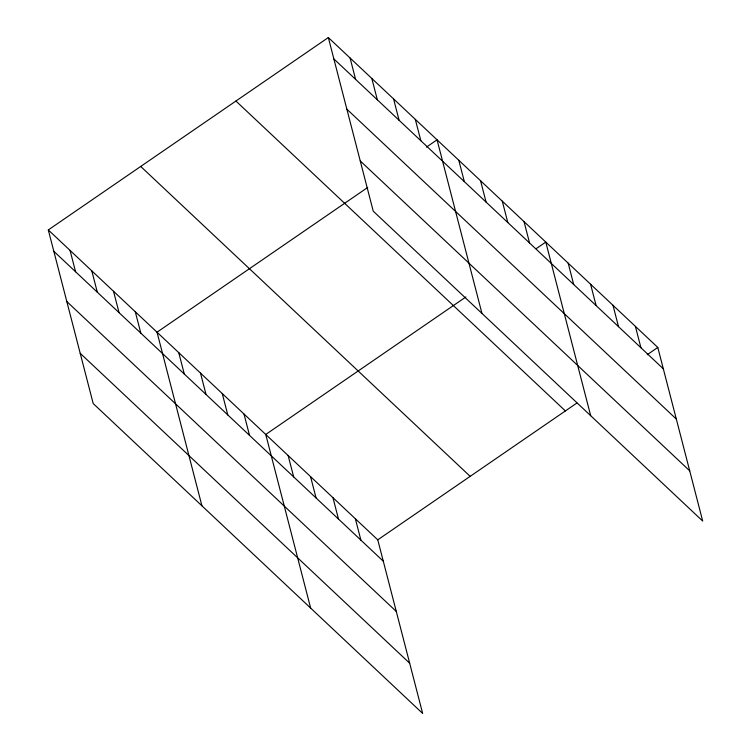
<?xml version="1.0" encoding="UTF-8"?>
<svg xmlns="http://www.w3.org/2000/svg" width="751" height="751" viewBox="0 0 751 751"><rect width="100%" height="100%" fill="white"/><g stroke="black" fill="none" stroke-linecap="round" stroke-linejoin="round"><path stroke-width="1.13" d="M48.299 229.937L377.762 539.838L422.663 713.45L93.199 403.55L48.299 229.937L328.337 37.55L657.801 347.45L702.701 521.063L373.238 211.162L328.337 37.55M367.746 187.431L157.025 332.205L201.925 505.817M426.465 147.093L437.054 139.817L481.954 313.43M465.883 296.974L265.751 434.472L310.651 608.085M536.158 248.694L545.78 242.085L590.68 415.697M377.762 539.838L576.937 402.996M647.212 354.716L657.801 347.45M333.857 58.916L663.321 368.807M346.849 109.158L676.313 419.049M360.236 160.921L689.7 470.821M235.927 101.038L565.39 410.938M140.709 166.45L470.173 476.35M53.828 251.303L383.292 561.204M66.82 301.545L396.284 611.445M80.207 353.308L409.67 663.208M635.393 326.375L640.922 347.741M612.994 305.3L618.514 326.666M590.586 284.225L596.116 305.591M568.188 263.15L573.708 284.516M524.038 221.629L529.558 242.995M502.288 201.174L507.817 222.54M480.546 180.719L486.075 202.085M458.805 160.273L464.325 181.629M415.312 119.362L420.842 140.728M393.571 98.907L399.091 120.273M371.82 78.461L377.349 99.817M350.079 58.005L355.608 79.371M355.364 518.763L360.884 540.129M332.956 497.688L338.485 519.054M310.557 476.622L316.077 497.988M288.149 455.547L293.679 476.913M244 414.017L249.529 435.383M222.258 393.571L227.788 414.928M200.517 373.116L206.037 394.482M178.766 352.66L184.295 374.026M135.283 311.749L140.803 333.115M113.532 291.304L119.062 312.669M91.791 270.848L97.32 292.214M70.05 250.393L75.569 271.759"/></g></svg>
